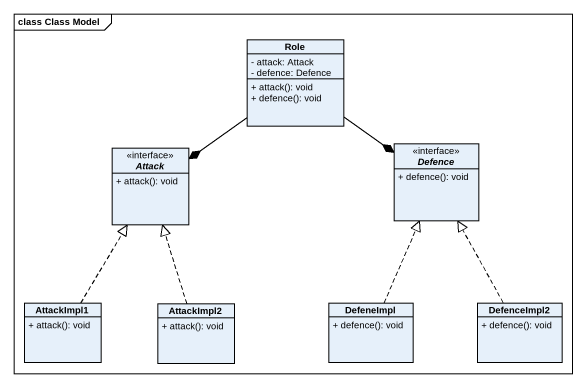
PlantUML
@startuml
mainframe class Class Model
hide circle
hide empty members
skinparam classAttributeIconSize 0
class Role {
  - attack: Attack
  - defence: Defence
  + attack(): void
  + defence(): void
}
interface Defence <<interface>> {
  + defence(): void
}
interface Attack <<interface>> {
  + attack(): void
}
class AttackImpl1 {
  + attack(): void
}
class AttackImpl2 {
  + attack(): void
}
class DefeneImpl {
  + defence(): void
}
class DefenceImpl2 {
  + defence(): void
}
Role --* Defence
Role --* Attack
AttackImpl1 .up.|> Attack
AttackImpl2 .up.|> Attack
DefeneImpl .up.|> Defence
DefenceImpl2 .up.|> Defence
@enduml
